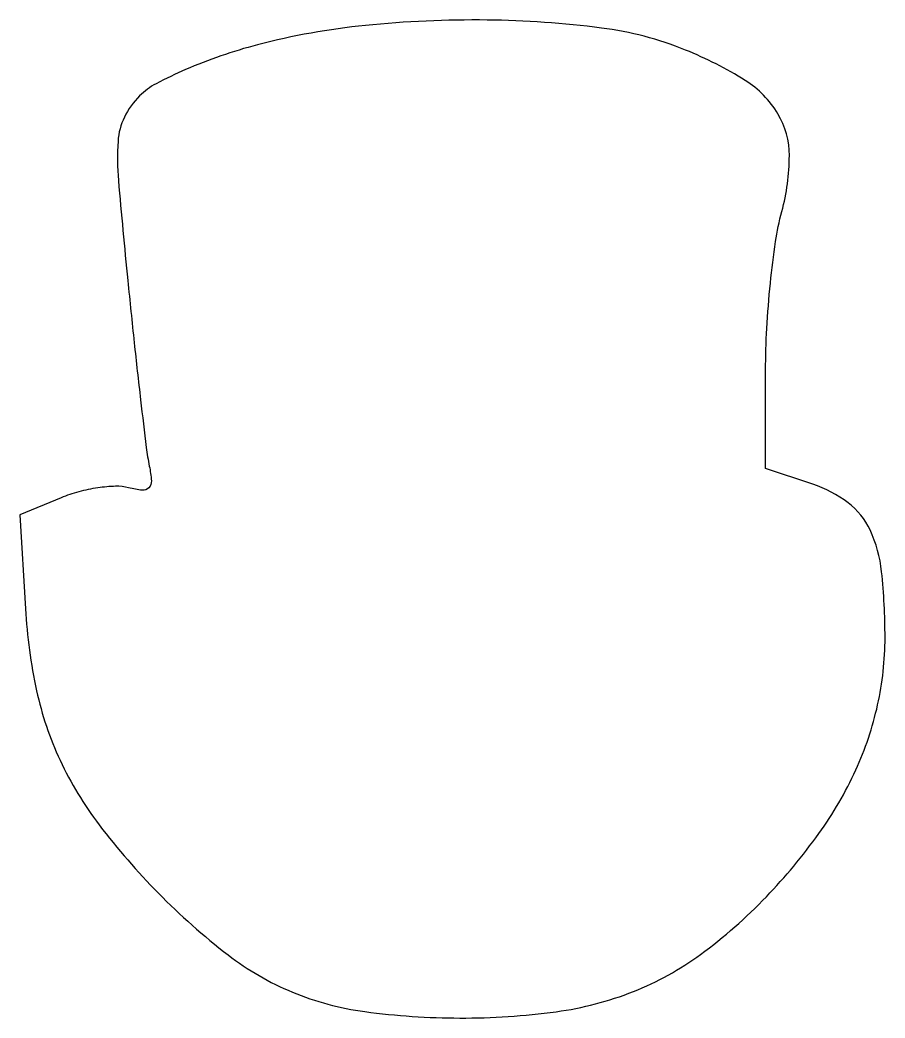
# Model space of a CAD drawing. Extents: x -0.2 to 65, y 0.7 to 76.
import ezdxf

# ---------------------------------------------------------------- set-up
doc = ezdxf.new("R2010")
doc.units = 0

msp = doc.modelspace()

# ---------------------------------------------------------------- linework, layer by layer
msp.add_lwpolyline([(17.696082, 74.110659, 0.018964), (14.939111, 73.278973, 0.019544), (12.281149, 72.248069, 0.019703), (10.055896, 71.177323, 0.074517), (8.816703, 70.261147, 0.082723), (7.666613, 68.651288, 0.098102), (7.187457, 66.847758, 0.037654), (7.220619, 63.879827, 0.00326), (7.923321, 56.342843, 0.001752), (8.40835, 51.649936, 0.002263), (8.888162, 47.345764, 0.001713), (9.31892, 43.742142, 0.020036), (9.547943, 42.344864, -0.032941), (9.700693, 41.234173, -0.211491), (9.51283, 40.713102, -0.230844), (9.014903, 40.528976, -0.039077), (7.988304, 40.71331, 0.071395), (7.00333, 40.825318, 0.029595), (5.665365, 40.706612, 0.028535), (4.223625, 40.40727, 0.032743), (2.892001, 39.955265), (-0.202119, 38.673639), (0.210106, 31.586819, 0.038862), (1.055011, 25.402801, 0.056001), (2.81866, 20.174765, 0.053445), (5.770716, 15.294709, 0.031689), (10.229726, 10.150604, 0.034039), (15.486617, 5.491279, 0.066176), (20.33125, 2.685172, 0.065248), (25.786688, 1.219122, 0.032243), (32.957896, 0.732506, 0.03455), (40.219237, 1.210881, 0.060636), (46.035115, 2.733036, 0.064068), (51.098626, 5.532653, 0.043559), (56.054694, 9.88026, 0.035099), (60.009557, 14.638322, 0.048553), (62.795904, 19.434733, 0.052754), (64.44264, 24.34084, 0.05466), (65, 29.424002, 0.025654), (64.745305, 34.384775, 0.084514), (63.8706, 37.53037, 0.120442), (62.212844, 39.582145, 0.083371), (59.562018, 40.979532), (56, 42.155104), (56, 49.563201, -0.014108), (56.089498, 52.734479, -0.011323), (56.359205, 56.138197, -0.011487), (56.752396, 59.275118, -0.028427), (57.222827, 61.543309, 0.064069), (57.788477, 65.759079, 0.13659), (56.930923, 68.905517, 0.119421), (54.462865, 71.42393, 0.043021), (49.964124, 73.719278, 0.064773), (43.632706, 75.379434, 0.028744), (35.002229, 75.981088, 0.028251), (25.832755, 75.57408, 0.038573)], format="xyb", close=True)

doc.saveas('drawing.dxf')
